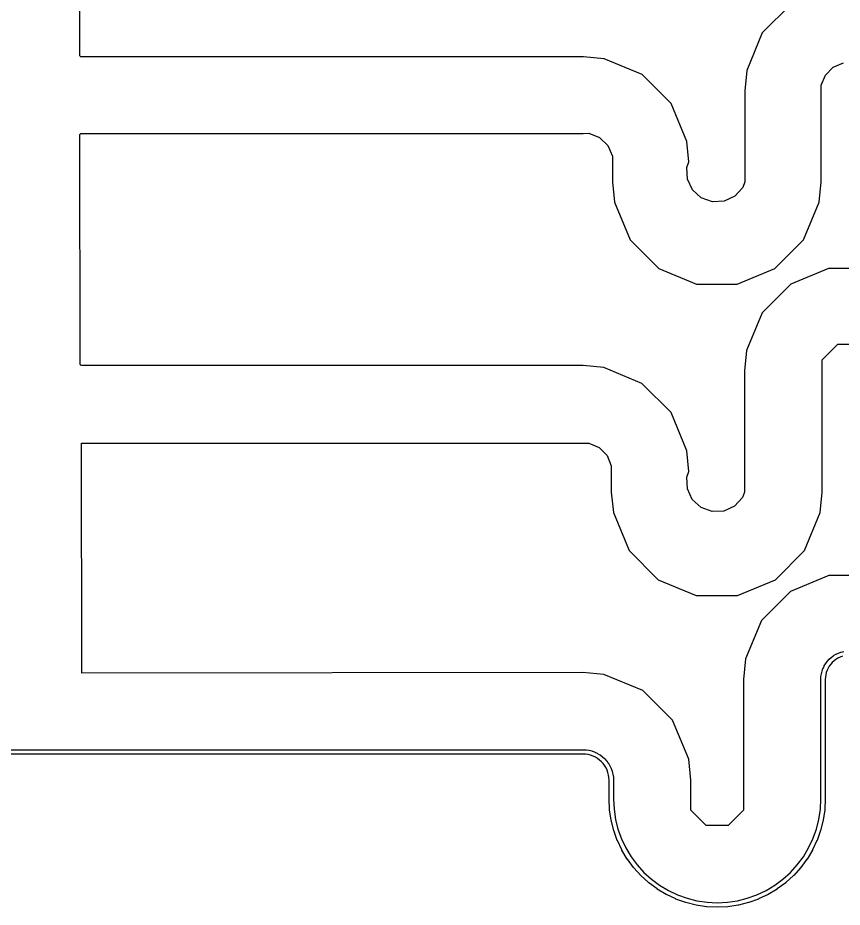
# Model space of a CAD drawing. Header units: metres. Extents: x 0 to 117, y 0 to 64.
# Drawn here: x 49.06 to 53.81, y 21.62 to 26.74 of the extents above; entities that cross this region are included whole.
import ezdxf

# ---------------------------------------------------------------- set-up
doc = ezdxf.new("R2010")
doc.units = ezdxf.units.M

msp = doc.modelspace()

# ---------------------------------------------------------------- linework, layer by layer
for points in [[(53.5203, 26.8201), (53.3545, 26.6543), (53.3545, 26.6543), (53.3545, 26.6543), (53.3545, 26.6543), (53.3545, 26.6543), (53.3545, 26.6543), (53.3545, 26.6543), (53.3545, 26.6543), (53.3545, 26.6543), (53.3545, 26.6543), (53.2646, 26.4376), (53.2646, 26.4376), (53.2646, 26.4376), (53.2646, 26.4376), (53.2646, 26.4376), (53.2646, 26.4376), (53.2646, 26.4376), (53.2646, 26.4376), (53.2531, 26.3202), (53.2531, 26.3202), (53.2531, 26.3202), (53.2531, 26.3202), (53.2531, 25.7962), (53.2417, 25.7642), (53.196, 25.7139), (53.1345, 25.6847), (53.0667, 25.6814), (53.0027, 25.7043), (52.9524, 25.75), (52.9234, 25.8115), (52.9201, 25.8793), (52.9316, 25.9113), (52.9316, 25.9113), (52.9316, 25.9113), (52.9316, 25.9113), (52.9316, 25.9113), (52.9316, 25.9113), (52.9316, 25.9113), (52.9316, 25.9113), (52.9316, 25.9113), (52.9316, 25.9113), (52.9199, 26.0294), (52.9199, 26.0294), (52.9199, 26.0294), (52.9199, 26.0294), (52.9199, 26.0294), (52.9199, 26.0294), (52.9199, 26.0294), (52.9199, 26.0294), (52.8292, 26.2481), (52.8292, 26.2481), (52.8292, 26.2481), (52.8292, 26.2481), (52.8292, 26.2481), (52.8292, 26.2481), (52.8292, 26.2481), (52.8292, 26.2481), (52.8292, 26.2481), (52.8292, 26.2481), (52.6613, 26.415), (52.6613, 26.415), (52.6613, 26.415), (52.6613, 26.415), (52.6613, 26.415), (52.6613, 26.415), (52.6613, 26.415), (52.6613, 26.415), (52.6613, 26.415), (52.6613, 26.415), (52.4424, 26.5046), (52.4424, 26.5046), (52.4424, 26.5046), (52.4424, 26.5046), (52.4424, 26.5046), (52.4424, 26.5046), (52.4424, 26.5046), (52.4424, 26.5046), (52.324, 26.5156), (52.324, 26.5156), (52.324, 26.5156), (52.324, 26.5156), (49.4271, 26.5156), (49.4205, 26.5224), (49.4188, 27.7193)], [(49.421, 26.0683), (49.4276, 26.0751), (52.3212, 26.0751), (52.3212, 26.0751), (52.3212, 26.0751), (52.3212, 26.0751), (52.3547, 26.0764), (52.417, 26.0525), (52.465, 26.006), (52.4911, 25.9446), (52.4911, 25.7962), (52.4911, 25.7962), (52.4911, 25.7962), (52.4911, 25.7962), (52.5028, 25.6789), (52.5028, 25.6789), (52.5028, 25.6789), (52.5028, 25.6789), (52.5028, 25.6789), (52.5028, 25.6789), (52.5028, 25.6789), (52.5028, 25.6789), (52.5925, 25.4622), (52.5925, 25.4622), (52.5925, 25.4622), (52.5925, 25.4622), (52.5925, 25.4622), (52.5925, 25.4622), (52.5925, 25.4622), (52.5925, 25.4622), (52.5925, 25.4622), (52.5925, 25.4622), (52.7583, 25.2964), (52.7583, 25.2964), (52.7583, 25.2964), (52.7583, 25.2964), (52.7583, 25.2964), (52.7583, 25.2964), (52.7583, 25.2964), (52.7583, 25.2964), (52.7583, 25.2964), (52.7583, 25.2964), (52.975, 25.2064), (52.975, 25.2064), (52.975, 25.2064), (52.975, 25.2064), (52.975, 25.2064), (52.975, 25.2064), (52.975, 25.2064), (52.975, 25.2064), (52.975, 25.2064), (52.975, 25.2064), (53.2097, 25.2064), (53.2097, 25.2064), (53.2097, 25.2064), (53.2097, 25.2064), (53.2097, 25.2064), (53.2097, 25.2064), (53.2097, 25.2064), (53.2097, 25.2064), (53.2097, 25.2064), (53.2097, 25.2064), (53.4264, 25.2964), (53.4264, 25.2964), (53.4264, 25.2964), (53.4264, 25.2964), (53.4264, 25.2964), (53.4264, 25.2964), (53.4264, 25.2964), (53.4264, 25.2964), (53.4264, 25.2964), (53.4264, 25.2964), (53.5922, 25.4622), (53.5922, 25.4622), (53.5922, 25.4622), (53.5922, 25.4622), (53.5922, 25.4622), (53.5922, 25.4622), (53.5922, 25.4622), (53.5922, 25.4622), (53.5922, 25.4622), (53.5922, 25.4622), (53.6819, 25.6789), (53.6819, 25.6789), (53.6819, 25.6789), (53.6819, 25.6789), (53.6819, 25.6789), (53.6819, 25.6789), (53.6819, 25.6789), (53.6819, 25.6789), (53.6936, 25.7962), (53.6936, 25.7962), (53.6936, 25.7962), (53.6936, 25.7962), (53.6936, 26.3525), (53.718, 26.4114), (53.7632, 26.4566), (53.8223, 26.481)], [(53.9704, 25.2969), (53.736, 25.2969), (53.736, 25.2969), (53.736, 25.2969), (53.736, 25.2969), (53.736, 25.2969), (53.736, 25.2969), (53.736, 25.2969), (53.736, 25.2969), (53.736, 25.2969), (53.736, 25.2969), (53.5193, 25.2072), (53.5193, 25.2072), (53.5193, 25.2072), (53.5193, 25.2072), (53.5193, 25.2072), (53.5193, 25.2072), (53.5193, 25.2072), (53.5193, 25.2072), (53.5193, 25.2072), (53.5193, 25.2072), (53.3537, 25.0416), (53.3537, 25.0416), (53.3537, 25.0416), (53.3537, 25.0416), (53.3537, 25.0416), (53.3537, 25.0416), (53.3537, 25.0416), (53.3537, 25.0416), (53.3537, 25.0416), (53.3537, 25.0416), (53.2638, 24.8249), (53.2638, 24.8249), (53.2638, 24.8249), (53.2638, 24.8249), (53.2638, 24.8249), (53.2638, 24.8249), (53.2638, 24.8249), (53.2638, 24.8249), (53.2524, 24.7076), (53.2524, 24.7076), (53.2524, 24.7076), (53.2524, 24.7076), (53.2524, 24.0093), (53.2407, 23.9773), (53.1945, 23.9276), (53.1327, 23.8991), (53.0649, 23.8963), (53.0012, 23.9199), (52.9511, 23.9659), (52.9227, 24.0276), (52.9199, 24.0955), (52.9316, 24.1275), (52.9316, 24.1275), (52.9316, 24.1275), (52.9316, 24.1275), (52.9316, 24.1275), (52.9316, 24.1275), (52.9316, 24.1275), (52.9316, 24.1275), (52.9316, 24.1275), (52.9316, 24.1275), (52.9316, 24.1275), (52.9316, 24.1275), (52.9199, 24.2466), (52.9199, 24.2466), (52.9199, 24.2466), (52.9199, 24.2466), (52.9199, 24.2466), (52.9199, 24.2466), (52.9199, 24.2466), (52.9199, 24.2466), (52.8287, 24.4666), (52.8287, 24.4666), (52.8287, 24.4666), (52.8287, 24.4666), (52.8287, 24.4666), (52.8287, 24.4666), (52.8287, 24.4666), (52.8287, 24.4666), (52.8287, 24.4666), (52.8287, 24.4666), (52.6603, 24.6347), (52.6603, 24.6347), (52.6603, 24.6347), (52.6603, 24.6347), (52.6603, 24.6347), (52.6603, 24.6347), (52.6603, 24.6347), (52.6603, 24.6347), (52.6603, 24.6347), (52.6603, 24.6347), (52.4403, 24.7259), (52.4403, 24.7259), (52.4403, 24.7259), (52.4403, 24.7259), (52.4403, 24.7259), (52.4403, 24.7259), (52.4403, 24.7259), (52.4403, 24.7259), (52.3215, 24.7376), (52.3215, 24.7376), (52.3215, 24.7376), (52.3215, 24.7376), (49.4297, 24.7376), (49.4228, 24.7444), (49.421, 26.0683)], [(49.4302, 24.2903), (52.3537, 24.2903), (52.4137, 24.2656), (52.4596, 24.2197), (52.4843, 24.1597), (52.4843, 24.0093), (52.4843, 24.0093), (52.4843, 24.0093), (52.4843, 24.0093), (52.496, 23.8907), (52.496, 23.8907), (52.496, 23.8907), (52.496, 23.8907), (52.496, 23.8907), (52.496, 23.8907), (52.496, 23.8907), (52.496, 23.8907), (52.5866, 23.6718), (52.5866, 23.6718), (52.5866, 23.6718), (52.5866, 23.6718), (52.5866, 23.6718), (52.5866, 23.6718), (52.5866, 23.6718), (52.5866, 23.6718), (52.5866, 23.6718), (52.5866, 23.6718), (52.7543, 23.5041), (52.7543, 23.5041), (52.7543, 23.5041), (52.7543, 23.5041), (52.7543, 23.5041), (52.7543, 23.5041), (52.7543, 23.5041), (52.7543, 23.5041), (52.7543, 23.5041), (52.7543, 23.5041), (52.9735, 23.4135), (52.9735, 23.4135), (52.9735, 23.4135), (52.9735, 23.4135), (52.9735, 23.4135), (52.9735, 23.4135), (52.9735, 23.4135), (52.9735, 23.4135), (52.9735, 23.4135), (52.9735, 23.4135), (53.2105, 23.4135), (53.2105, 23.4135), (53.2105, 23.4135), (53.2105, 23.4135), (53.2105, 23.4135), (53.2105, 23.4135), (53.2105, 23.4135), (53.2105, 23.4135), (53.2105, 23.4135), (53.2105, 23.4135), (53.4297, 23.5041), (53.4297, 23.5041), (53.4297, 23.5041), (53.4297, 23.5041), (53.4297, 23.5041), (53.4297, 23.5041), (53.4297, 23.5041), (53.4297, 23.5041), (53.4297, 23.5041), (53.4297, 23.5041), (53.5973, 23.6718), (53.5973, 23.6718), (53.5973, 23.6718), (53.5973, 23.6718), (53.5973, 23.6718), (53.5973, 23.6718), (53.5973, 23.6718), (53.5973, 23.6718), (53.5973, 23.6718), (53.5973, 23.6718), (53.688, 23.8907), (53.688, 23.8907), (53.688, 23.8907), (53.688, 23.8907), (53.688, 23.8907), (53.688, 23.8907), (53.688, 23.8907), (53.688, 23.8907), (53.6997, 24.0093), (53.6997, 24.0093), (53.6997, 24.0093), (53.6997, 24.0093), (53.6997, 24.7713), (53.7896, 24.8613), (53.9168, 24.8613)], [(53.9753, 23.528), (53.7373, 23.528), (53.7373, 23.528), (53.7373, 23.528), (53.7373, 23.528), (53.7373, 23.528), (53.7373, 23.528), (53.7373, 23.528), (53.7373, 23.528), (53.7373, 23.528), (53.7373, 23.528), (53.5175, 23.4368), (53.5175, 23.4368), (53.5175, 23.4368), (53.5175, 23.4368), (53.5175, 23.4368), (53.5175, 23.4368), (53.5175, 23.4368), (53.5175, 23.4368), (53.5175, 23.4368), (53.5175, 23.4368), (53.3491, 23.2684), (53.3491, 23.2684), (53.3491, 23.2684), (53.3491, 23.2684), (53.3491, 23.2684), (53.3491, 23.2684), (53.3491, 23.2684), (53.3491, 23.2684), (53.3491, 23.2684), (53.3491, 23.2684), (53.258, 23.0487), (53.258, 23.0487), (53.258, 23.0487), (53.258, 23.0487), (53.258, 23.0487), (53.258, 23.0487), (53.258, 23.0487), (53.258, 23.0487), (53.2463, 22.9296), (53.2463, 22.9296), (53.2463, 22.9296), (53.2463, 22.9296), (53.2463, 22.1772), (53.1574, 22.0884), (53.0314, 22.0884), (52.9422, 22.1772), (52.9422, 22.3495), (52.9422, 22.3495), (52.9422, 22.3495), (52.9422, 22.3495), (52.9303, 22.4706), (52.9303, 22.4706), (52.9303, 22.4706), (52.9303, 22.4706), (52.9303, 22.4706), (52.9303, 22.4706), (52.9303, 22.4706), (52.9303, 22.4706), (52.8376, 22.6946), (52.8376, 22.6946), (52.8376, 22.6946), (52.8376, 22.6946), (52.8376, 22.6946), (52.8376, 22.6946), (52.8376, 22.6946), (52.8376, 22.6946), (52.8376, 22.6946), (52.8376, 22.6946), (52.6659, 22.8661), (52.6659, 22.8661), (52.6659, 22.8661), (52.6659, 22.8661), (52.6659, 22.8661), (52.6659, 22.8661), (52.6659, 22.8661), (52.6659, 22.8661), (52.6659, 22.8661), (52.6659, 22.8661), (52.4419, 22.9586), (52.4419, 22.9586), (52.4419, 22.9586), (52.4419, 22.9586), (52.4419, 22.9586), (52.4419, 22.9586), (52.4419, 22.9586), (52.4419, 22.9586), (52.3204, 22.9702), (52.3204, 22.9702), (52.3204, 22.9702), (52.3204, 22.9702), (49.432, 22.9664), (49.4302, 24.2903)], [(43.7114, 22.525), (52.3215, 22.525), (52.3221, 22.525), (52.338, 22.5242), (52.3393, 22.5241), (52.3551, 22.5217), (52.3563, 22.5215), (52.3718, 22.5176), (52.373, 22.5172), (52.388, 22.5118), (52.3892, 22.5114), (52.4036, 22.5045), (52.4047, 22.5039), (52.4184, 22.4957), (52.4195, 22.495), (52.4323, 22.4855), (52.4333, 22.4847), (52.4451, 22.474), (52.446, 22.4731), (52.4567, 22.4613), (52.4575, 22.4603), (52.467, 22.4475), (52.4677, 22.4464), (52.4759, 22.4327), (52.4765, 22.4316), (52.4834, 22.4172), (52.4838, 22.416), (52.4892, 22.401), (52.4896, 22.3998), (52.4935, 22.3843), (52.4937, 22.3831), (52.4961, 22.3673), (52.4962, 22.366), (52.497, 22.3501), (52.497, 22.3495), (52.497, 22.2406), (52.497, 22.2406), (52.497, 22.2406), (52.497, 22.2406), (52.4999, 22.1817), (52.4999, 22.1817), (52.4999, 22.1817), (52.4999, 22.1817), (52.5085, 22.1237), (52.5085, 22.1237), (52.5085, 22.1237), (52.5085, 22.1237), (52.5227, 22.0668), (52.5227, 22.0668), (52.5227, 22.0668), (52.5227, 22.0668), (52.5425, 22.0116), (52.5425, 22.0116), (52.5425, 22.0116), (52.5425, 22.0116), (52.5675, 21.9586), (52.5675, 21.9586), (52.5675, 21.9586), (52.5675, 21.9586), (52.5977, 21.9083), (52.5977, 21.9083), (52.5977, 21.9083), (52.5977, 21.9083), (52.6326, 21.8613), (52.6326, 21.8613), (52.6326, 21.8613), (52.6326, 21.8613), (52.672, 21.8178), (52.672, 21.8178), (52.672, 21.8178), (52.672, 21.8178), (52.7154, 21.7785), (52.7154, 21.7785), (52.7154, 21.7785), (52.7154, 21.7785), (52.7625, 21.7435), (52.7625, 21.7435), (52.7625, 21.7435), (52.7625, 21.7435), (52.8128, 21.7134), (52.8128, 21.7134), (52.8128, 21.7134), (52.8128, 21.7134), (52.8658, 21.6883), (52.8658, 21.6883), (52.8658, 21.6883), (52.8658, 21.6883), (52.921, 21.6686), (52.921, 21.6686), (52.921, 21.6686), (52.921, 21.6686), (52.9778, 21.6543), (52.9778, 21.6543), (52.9778, 21.6543), (52.9778, 21.6543), (53.0358, 21.6457), (53.0358, 21.6457), (53.0358, 21.6457), (53.0358, 21.6457), (53.0944, 21.6429), (53.0944, 21.6429), (53.0944, 21.6429), (53.0944, 21.6429), (53.1529, 21.6457), (53.1529, 21.6457), (53.1529, 21.6457), (53.1529, 21.6457), (53.2109, 21.6543), (53.2109, 21.6543), (53.2109, 21.6543), (53.2109, 21.6543), (53.2678, 21.6686), (53.2678, 21.6686), (53.2678, 21.6686), (53.2678, 21.6686), (53.323, 21.6883), (53.323, 21.6883), (53.323, 21.6883), (53.323, 21.6883), (53.376, 21.7134), (53.376, 21.7134), (53.376, 21.7134), (53.376, 21.7134), (53.4263, 21.7435), (53.4263, 21.7435), (53.4263, 21.7435), (53.4263, 21.7435), (53.4734, 21.7785), (53.4734, 21.7785), (53.4734, 21.7785), (53.4734, 21.7785), (53.5168, 21.8178), (53.5168, 21.8178), (53.5168, 21.8178), (53.5168, 21.8178), (53.5562, 21.8613), (53.5562, 21.8613), (53.5562, 21.8613), (53.5562, 21.8613), (53.5911, 21.9083), (53.5911, 21.9083), (53.5911, 21.9083), (53.5911, 21.9083), (53.6212, 21.9586), (53.6212, 21.9586), (53.6212, 21.9586), (53.6212, 21.9586), (53.6463, 22.0116), (53.6463, 22.0116), (53.6463, 22.0116), (53.6463, 22.0116), (53.666, 22.0668), (53.666, 22.0668), (53.666, 22.0668), (53.666, 22.0668), (53.6803, 22.1237), (53.6803, 22.1237), (53.6803, 22.1237), (53.6803, 22.1237), (53.6889, 22.1817), (53.6889, 22.1817), (53.6889, 22.1817), (53.6889, 22.1817), (53.6915, 22.2405), (53.6915, 22.2405), (53.6915, 22.2405), (53.6915, 22.2405), (53.6915, 22.9296), (53.6915, 22.9302), (53.6923, 22.9451), (53.6924, 22.9463), (53.6946, 22.9611), (53.6948, 22.9623), (53.6985, 22.9768), (53.6988, 22.978), (53.7038, 22.992), (53.7043, 22.9932), (53.7107, 23.0066), (53.7113, 23.0077), (53.7189, 23.0205), (53.7196, 23.0216), (53.7285, 23.0335), (53.7293, 23.0345), (53.7393, 23.0455), (53.7402, 23.0464), (53.7512, 23.0564), (53.7522, 23.0572), (53.7642, 23.0661), (53.7652, 23.0668), (53.778, 23.0744), (53.7791, 23.075), (53.7926, 23.0814), (53.7937, 23.0819), (53.8078, 23.0869), (53.8089, 23.0873), (53.8234, 23.0909)], [(53.8157, 23.0628), (53.8029, 23.0582), (53.8029, 23.0582), (53.8029, 23.0582), (53.8029, 23.0582), (53.7905, 23.0523), (53.7905, 23.0523), (53.7905, 23.0523), (53.7905, 23.0523), (53.7788, 23.0453), (53.7788, 23.0453), (53.7788, 23.0453), (53.7788, 23.0453), (53.7678, 23.0372), (53.7678, 23.0372), (53.7678, 23.0372), (53.7678, 23.0372), (53.7577, 23.028), (53.7577, 23.028), (53.7577, 23.028), (53.7577, 23.028), (53.7485, 23.0179), (53.7485, 23.0179), (53.7485, 23.0179), (53.7485, 23.0179), (53.7404, 23.0069), (53.7404, 23.0069), (53.7404, 23.0069), (53.7404, 23.0069), (53.7334, 22.9952), (53.7334, 22.9952), (53.7334, 22.9952), (53.7334, 22.9952), (53.7275, 22.9829), (53.7275, 22.9829), (53.7275, 22.9829), (53.7275, 22.9829), (53.7229, 22.97), (53.7229, 22.97), (53.7229, 22.97), (53.7229, 22.97), (53.7196, 22.9567), (53.7196, 22.9567), (53.7196, 22.9567), (53.7196, 22.9567), (53.7176, 22.9432), (53.7176, 22.9432), (53.7176, 22.9432), (53.7176, 22.9432), (53.7169, 22.9293), (53.7169, 22.9293), (53.7169, 22.9293), (53.7169, 22.9293), (53.7169, 22.2402), (53.7169, 22.2397), (53.7142, 22.1799), (53.7141, 22.1786), (53.7053, 22.1193), (53.7051, 22.1181), (53.6905, 22.06), (53.6902, 22.0589), (53.67, 22.0025), (53.6695, 22.0013), (53.6439, 21.9472), (53.6433, 21.9461), (53.6126, 21.8948), (53.6119, 21.8937), (53.5762, 21.8456), (53.5754, 21.8447), (53.5352, 21.8003), (53.5343, 21.7994), (53.49, 21.7592), (53.489, 21.7584), (53.4409, 21.7227), (53.4399, 21.7221), (53.3885, 21.6913), (53.3874, 21.6907), (53.3333, 21.6651), (53.3321, 21.6646), (53.2758, 21.6444), (53.2746, 21.6441), (53.2165, 21.6295), (53.2153, 21.6293), (53.156, 21.6205), (53.1548, 21.6204), (53.095, 21.6174), (53.0938, 21.6174), (53.034, 21.6204), (53.0327, 21.6205), (52.9735, 21.6293), (52.9723, 21.6295), (52.9142, 21.6441), (52.913, 21.6444), (52.8566, 21.6646), (52.8555, 21.6651), (52.8013, 21.6907), (52.8002, 21.6913), (52.7489, 21.7221), (52.7479, 21.7227), (52.6998, 21.7584), (52.6988, 21.7592), (52.6544, 21.7994), (52.6536, 21.8003), (52.6133, 21.8447), (52.6126, 21.8456), (52.5769, 21.8937), (52.5762, 21.8948), (52.5454, 21.9461), (52.5448, 21.9472), (52.5192, 22.0013), (52.5188, 22.0025), (52.4986, 22.0589), (52.4982, 22.06), (52.4837, 22.1181), (52.4834, 22.1193), (52.4746, 22.1786), (52.4745, 22.1798), (52.4716, 22.2396), (52.4716, 22.2402), (52.4716, 22.3491), (52.4716, 22.3491), (52.4716, 22.3491), (52.4716, 22.3491), (52.4708, 22.3642), (52.4708, 22.3642), (52.4708, 22.3642), (52.4708, 22.3642), (52.4687, 22.3787), (52.4687, 22.3787), (52.4687, 22.3787), (52.4687, 22.3787), (52.4651, 22.393), (52.4651, 22.393), (52.4651, 22.393), (52.4651, 22.393), (52.4601, 22.4069), (52.4601, 22.4069), (52.4601, 22.4069), (52.4601, 22.4069), (52.4538, 22.4202), (52.4538, 22.4202), (52.4538, 22.4202), (52.4538, 22.4202), (52.4463, 22.4328), (52.4463, 22.4328), (52.4463, 22.4328), (52.4463, 22.4328), (52.4375, 22.4447), (52.4375, 22.4447), (52.4375, 22.4447), (52.4375, 22.4447), (52.4276, 22.4556), (52.4276, 22.4556), (52.4276, 22.4556), (52.4276, 22.4556), (52.4167, 22.4655), (52.4167, 22.4655), (52.4167, 22.4655), (52.4167, 22.4655), (52.4048, 22.4743), (52.4048, 22.4743), (52.4048, 22.4743), (52.4048, 22.4743), (52.3922, 22.4818), (52.3922, 22.4818), (52.3922, 22.4818), (52.3922, 22.4818), (52.3789, 22.4881), (52.3789, 22.4881), (52.3789, 22.4881), (52.3789, 22.4881), (52.365, 22.4931), (52.365, 22.4931), (52.365, 22.4931), (52.365, 22.4931), (52.3507, 22.4967), (52.3507, 22.4967), (52.3507, 22.4967), (52.3507, 22.4967), (52.3362, 22.4988), (52.3362, 22.4988), (52.3362, 22.4988), (52.3362, 22.4988), (52.3211, 22.4996), (52.3211, 22.4996), (52.3211, 22.4996), (52.3211, 22.4996), (43.7116, 22.4996)]]:
    msp.add_lwpolyline(points)

doc.saveas('drawing.dxf')
